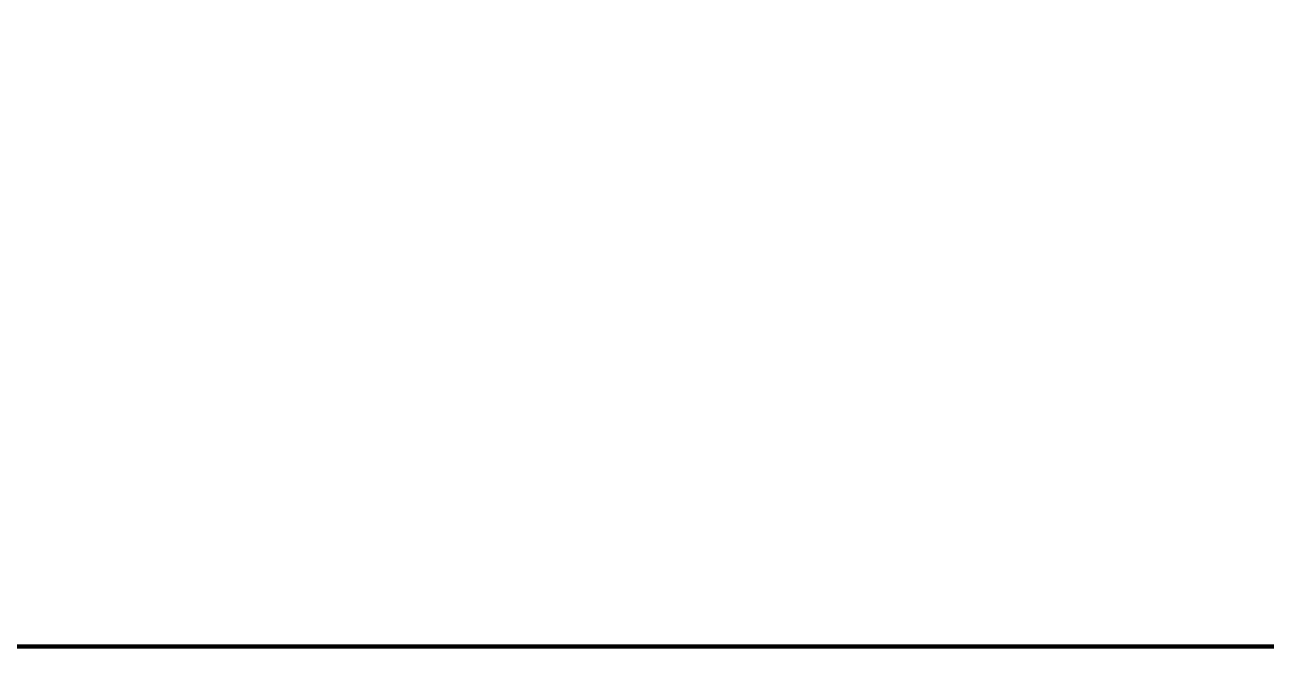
# Model space of a CAD drawing. Extents: x 2803505 to 5851001, y -1372902 to 24339.
# Drawn here: x 2874588 to 2904055, y -807139 to -792287 of the extents above; entities that cross this region are included whole.
import ezdxf
from ezdxf.xclip import XClip

# ---------------------------------------------------------------- set-up
doc = ezdxf.new("R2010")
doc.units = 0
doc.header["$LTSCALE"] = 1000
doc.header["$MEASUREMENT"] = 0
doc.header["$XCLIPFRAME"] = 2
doc.linetypes.add('DOTE', pattern=[2.4200000000000004, 2, -0.2, 0.02, -0.2])
doc.layers.get('0').update_dxf_attribs({"linetype": 'CONTINUOUS'})
doc.layers.add('!!电气', color=1, linetype='CONTINUOUS')
doc.layers.add('DOTE', color=19, linetype='DOTE', lineweight=9)
doc.layers.add('图框', color=147, linetype='CONTINUOUS', lineweight=20)

# ---------------------------------------------------------------- blocks, each defined once
blk = doc.blocks.new('A$C74D73064')
at = {"layer": 'DOTE', "color": 252}
for p, q in [((16380.0351011306, 93136.92275867704), (16380.0351011306, 8148.876076509594)), ((21830.0351011306, 93136.92275867704), (21830.0351011306, 8148.876076509594)), ((27280.0351011306, 93136.92275867704), (27280.0351011306, 8148.876076509594)), ((32730.0351011306, 93136.92275867704), (32730.0351011306, 8148.876076509594)), ((38530.0351011306, 93136.92275867704), (38530.0351011306, 8148.876076509594))]:
    blk.add_line(p, q, dxfattribs=at)
blk = doc.blocks.new('A$C24015597')
ref = blk.add_blockref('A$C74D73064', (24685.71245598793, -33857.69039963209))
XClip(ref).set_block_clipping_path([(-14883.246564808185, 50822.2568892687), (39116.74030273309, 70322.2568880918)])

msp = doc.modelspace()

# ---------------------------------------------------------------- linework, layer by layer
at = {"layer": '图框', "const_width": 100}
msp.add_lwpolyline([(2916603.491352153, -807053.5751154523), (2916603.491352153, -749653.5751154523), (2836003.491352153, -749653.5751154523), (2836003.491352153, -807053.5751154523)], close=True, dxfattribs=at)

# ---------------------------------------------------------------- block references
at = {"layer": '!!电气'}
msp.add_blockref('A$C24015597', (2836003.491352153, -807053.5751154525), dxfattribs=at)

doc.saveas('drawing.dxf')
